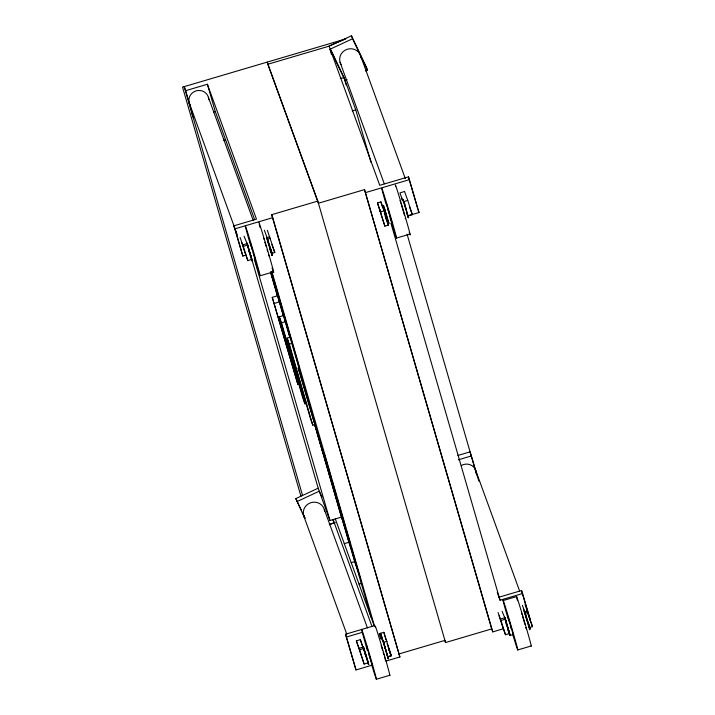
<?xml version="1.0" encoding="UTF-8"?>
<svg xmlns="http://www.w3.org/2000/svg" width="715" height="715" viewBox="0 0 715 715"><rect width="100%" height="100%" fill="white"/><g stroke="black" fill="none" stroke-linecap="round" stroke-linejoin="round"><path stroke-width="1.07" d="M509.518 633.696L510.126 635.447L513.191 634.545L507.838 616.276L509.795 623.569M345.899 38.762L329.061 46.064L379.754 185.337L408.488 176.855L419.026 212.534L408.381 215.68M365.499 70.991L367.439 70.079L366.348 67.076L351.458 35.75L329.097 46.171L267.803 64.27L267.204 62.116L317.791 201.085L445.543 642.544L491.679 628.923L492.76 631.89L503.253 628.789M351.458 35.75L352.549 38.753L330.196 49.174L345.086 80.5L347.025 79.597M324.664 511.252A10.788 10.35 -20 0 0 310.632 502.77A10.788 10.35 -20 0 0 304.751 518.107L295.822 498.605L318.175 488.184L247.095 243.037L247.211 243.735M296.913 501.608L319.274 491.187L322.063 497.068M329.302 524.783L334.164 522.522L332.761 519.582M244.61 251.734L247.855 260.635L251.85 259.348L247.31 245.102L243.315 246.389L240.07 237.487M502.618 626.805L505.523 634.777L509.527 633.49L504.987 619.244L500.983 620.531L498.087 612.558M242.787 244.941L247.167 243.538L252.484 261.279L252.225 260.725M269.725 236.781L266.677 237.755L272.013 255.586L271.664 254.719M270.252 238.247L267.598 239.105L272.129 253.351L274.792 252.493L267.356 230.275M403.189 201.836L407.747 200.361L412.287 214.607L407.729 216.082M368.288 664.351L367.76 662.903L364.141 664.065L356.365 640.917L360.36 639.63L368.663 664.208M359.073 648.371L363.461 646.968C363.89 647.021 370.701 670.643 368.136 662.984M356.365 640.917L359.6 649.819L363.604 648.532L367.814 661.759M500.455 619.083L504.844 617.68L510.063 634.983L509.143 633.615M527.393 610.923L524.354 611.888L529.69 629.727L529.341 628.86M388.424 656.781L391.087 655.923L387.199 643.706M527.929 612.389L525.266 613.247L529.806 627.493L532.469 626.635L525.025 604.416M344.871 39.182L182.531 87.114L300.944 496.219M302.552 495.468L184.211 86.622L185.685 90.671L207.386 84.263L256.479 219.156L233.877 225.833L242.841 256.042L245.924 255.13M213.472 112.005L215.26 111.477L254.531 219.371M340.411 78.561L343.987 77.497L330.92 49.979M223.759 140.283L225.556 139.756M352.182 110.888L355.757 109.833L370.951 162.314M385.975 661.089L399.891 656.978L271.646 214.706L317.791 201.085M492.76 631.89L364.516 189.618L318.381 203.239L267.803 64.27M233.877 225.833L234.967 228.827L272.728 217.673L399.891 656.978M365.597 192.585L409.498 179.626M377.484 202.899L380.934 201.88L384.178 210.782L388.334 225.145L384.885 226.163L377.484 202.899L384.885 226.163M383.195 205.965L384.652 208.807L388.799 223.116L387.342 220.3L383.186 205.929L388.388 223.16M407.032 212.65L408.319 217.36L403.081 200.03L404.556 202.944L408.417 217.861L408.068 216.994M244.065 236.2L248.221 246.434M267.741 240.678L272.299 254.978L270.627 250.375M383.758 207.913L387.342 220.3M380.729 211.801L384.178 210.782M385.09 216.243L386.243 215.903M270.681 251.635L271.235 252.046M251.466 259.474L252.368 260.778M260.028 275.82L273.434 271.861M396.432 238.095L409.838 234.136M272.245 297.351L297.887 384.402L272.245 297.351L277.349 295.84M274.444 303.392L279.547 301.882M306.798 403.314L304.956 403.859L302.758 397.817L279.315 316.799L283.909 315.44L285.008 318.461M279.315 316.799L281.513 322.84L285.187 321.759M315.378 424.388L312.795 425.157L310.596 419.115L287.144 338.106L290.594 337.087M287.144 338.106L289.343 344.147L291.935 343.379M457.832 455.473L470.086 451.853L478.844 481.079M458.279 459.825L471.56 455.902M318.175 488.184L329.946 520.511L341.439 517.124L344.433 525.355M329.928 524.265L335.272 522.683M344.299 543.641L348.902 542.292L352.906 553.285M351.217 562.642L354.667 561.624L358.385 571.857M359.037 584.128L361.719 583.342M372.05 665.191L355.999 669.937L345.461 634.25L374.195 625.768L335.308 518.929M345.461 634.25L346.471 637.02L362.433 632.31M498.954 597.204L521.557 590.536L530.521 620.736L521.557 590.536M387.798 656.585L391.239 655.575L383.848 632.301L379.245 633.66L380.738 638.817L381.89 638.477L382.972 641.444M497.247 592.503L500.044 600.198L522.647 593.522M503.226 600.52L516.641 596.56M382.48 640.524L380.398 633.32L383.633 642.231L387.083 641.212M364.132 649.98L368.681 664.271M384.035 644.108L388.308 659.016L387.959 658.149M383.32 642.159L384.447 644.099M502.082 611.271L505.898 620.575L510.161 635.412M525.418 614.82L529.976 629.111L524.247 611.397L524.354 611.888M398.809 654.01L444.945 640.381M376.322 679.25L389.729 675.291A25.972 0.474 73.5 0 0 381.962 647.111A25.972 0.474 73.5 0 0 375.527 627.636M517.705 649.962L531.111 646.002A25.972 0.474 73.5 0 0 522.62 615.418A25.972 0.474 73.5 0 0 517.517 600.689M352.549 38.753L367.439 70.079M295.822 498.605L301.399 510.358M302.329 512.315L305.126 518.187M371.586 663.252L371.809 663.833L366.455 645.565L367.367 649.211M418.016 209.763L419.026 212.534M360.709 56.056L405.325 178.643M407.747 200.361L404.511 191.459L399.944 192.925L402.465 199.851M409.409 206.698L412.287 214.607M407.988 215.295L408.703 217.253M340.036 62.214L384.268 183.755M343.951 77.399L355.757 109.833M384.321 213.061L386.842 219.988M385.814 218.218L388.334 225.145M475.895 470.89L519.68 591.189M529.592 618.716L532.469 626.635M522.37 605.265L525.802 614.712M528.367 623.534L529.806 627.493M529.976 629.111L528.877 626.09M444.784 640.452L445.543 642.544M271.646 214.706L272.728 217.673M271.915 244.575L274.792 252.493M264.353 230.203L268.125 240.571M270.333 248.409L272.129 253.351M271.584 253.021L272.299 254.978M208.378 97.24L253.307 220.676M388.719 648.648L391.239 655.575M388.567 648.997L391.087 655.923M189.225 102.897L237.192 234.699M192.085 113.837L193.559 117.886L185.685 90.671M380.648 633.624L381.998 637.351M383.884 642.535L384.42 643.992M387.879 656.45L388.594 658.399M333.065 519.519L371.898 626.215M324.324 509.482L367.412 627.886M363.461 647.004L364.516 649.864M303.643 515.64L346.739 634.044M399.998 200.558L400.266 201.299M263.862 239.025L263.513 238.158L263.612 238.658M380.72 212.713L380.246 211.274M379.656 209.289L379.996 210.344M512.583 632.793L512.968 633.964M521.53 613.166L521.959 614.471M380.049 210.675L379.558 209.102M406.433 212.006L407.398 215.063M401.571 198.019L402.214 200.048M526.633 609.591L529.225 617.733M523.326 608.411L524.622 612.478M500.983 620.531L505.523 634.777M499.043 615.695L502.288 625.875M243.315 246.389L247.855 260.635M241.688 242.573L244.289 250.715M360.36 639.63L362.63 646.753M359.6 649.819L364.141 664.065M390.783 219.255L391.918 222.678L386.565 204.41L387.003 206.331M387.718 220.157L388.853 223.589L383.499 205.312L383.615 206.009M380.38 211.524L380.684 212.507M505.907 620.611L504.772 617.179L504.879 617.876M371.201 662.081L370.039 658.345M400.686 202.604L401.249 204.392M250.679 255.827L251.305 257.865L250.822 256.176M401.464 205.098L402.599 208.878M522.522 616.25L525.016 624.66M264.845 242.117L265.497 244.253M381.14 645.538L382.489 650.024M390.149 217.19L387.476 208.056M510.957 627.52L511.422 629.057M253.056 252.609L255.514 260.403L250.161 242.135L250.277 242.832M369.342 656.039L369.807 657.577M265.73 245.031L266.203 246.604M510.251 625.151L510.725 626.751M385.921 214.187L386.386 215.787M368.636 653.635L369.11 655.235M249.276 251.117L249.75 252.717M406.37 210.371L402.983 199.53L403.081 200.03M402.84 209.674L403.305 211.274M269.966 248.096L266.579 237.255L266.677 237.755M385.233 211.837L385.68 213.383M252.341 250.205L250.599 244.056M365.124 652.992L365.571 654.538M408.488 176.855L417.703 208.709M403.528 212.033L404.538 215.572M407.094 234.234L476.744 474.876M390.908 223.16L500.044 600.198M508.258 629.486L508.731 631.13M505.541 620.79L509.661 635.027M506.166 623.712L506.738 625.67M507.873 629.602L508.347 631.247M380.934 201.88L382.713 208.011M344.916 80.715L346.158 84.996M330.026 49.362L331.554 54.662M364.516 189.618L491.679 628.923M383.848 632.301L385.921 639.487M270.315 248.883L271.2 251.948M269.93 248.99L270.815 252.055M383.633 642.231L384.831 646.351M385.126 647.379L387.494 655.566M384.044 644.144L388.209 658.515L382.865 640.676L382.972 641.176M267.124 249.758L267.562 251.278M383.195 652.429L383.857 654.708M271.959 271.861L374.58 626.394M271.494 271.646L273.353 278.072M273.979 280.217L282.657 310.203M283.283 312.348L291.961 342.342M292.578 344.478L299.093 366.974M324.512 454.803L326.996 463.374M327.613 465.519L331.34 478.371M331.957 480.516L336.3 495.504M336.917 497.649L345.595 527.643M346.221 529.788L350.556 544.776M351.181 546.921L354.899 559.774M355.516 561.919L359.86 576.916M360.476 579.052L361.406 582.269M271.2 272.183L371.031 617.09M270.949 272.415L289.861 337.757M315.288 425.586L317.773 434.157M319.006 438.447L320.561 443.8M321.178 445.937L354.667 561.624M270.77 272.37L283.48 316.28M314.797 424.469L348.902 542.292M270.44 271.834L277.572 296.475M314.466 423.932L341.439 517.124M289.343 344.147L312.795 425.157M281.513 322.84L304.956 403.859M207.386 84.263L215.26 111.477M254.603 260.233L329.946 520.511M247.864 246.648L252.002 260.93M248.775 250.554L249.347 252.511M250.196 255.461L250.911 257.927M365.168 652.884L365.731 654.851M364.498 652.017L365.356 654.958M234.967 228.827L242.841 256.042M346.471 637.02L355.999 669.937M385.001 211.059L383.937 207.243M525.811 627.439L526.249 629.039M384.429 656.719L384.867 658.327M268.572 254.898L268.849 255.997M405.253 218.263L405.351 218.763M385.144 659.418L385.242 659.918M341.135 64.681A10.788 10.35 -20 0 1 347.016 49.344A10.788 10.35 -20 0 1 361.057 57.826M461.264 465.554A9.992 9.581 -20 0 1 476.262 473.366M385.984 204.034A25.972 0.474 73.5 0 1 383.624 193.488A25.972 0.474 73.5 0 1 395.297 233.01A25.972 0.474 73.5 0 1 391.606 223.098M390.998 221.069A25.972 0.474 73.5 0 1 390.041 217.896M395.645 186.49A25.972 0.474 73.5 0 1 403.037 209.209A25.972 0.474 73.5 0 1 409.23 232.509M508.142 618.993A25.972 0.474 73.5 0 1 504.495 604.121A25.972 0.474 73.5 0 1 516.382 644.188A25.972 0.474 73.5 0 1 512.878 634.965M190.235 105.185A9.992 9.581 -20 0 1 196.133 90.868A9.992 9.581 -20 0 1 208.744 99.725M367.385 650.418A25.972 0.474 73.5 0 1 362.871 632.677A25.972 0.474 73.5 0 1 374.866 672.994A25.972 0.474 73.5 0 1 371.496 664.253M250.777 245.915A25.972 0.474 73.5 0 1 246.881 230.176A25.972 0.474 73.5 0 1 259.009 271.173A25.972 0.474 73.5 0 1 254.281 257.749M258.848 222.472A25.972 0.474 73.5 0 1 267.589 250.187A25.972 0.474 73.5 0 1 272.826 270.234M272.603 269.573A25.972 0.474 73.5 0 1 272.075 267.964M260.099 227.513A25.972 0.474 73.5 0 1 259.241 224.215M300.345 374.07L298.137 368.028L323.788 455.08L300.345 374.07"/></g></svg>
